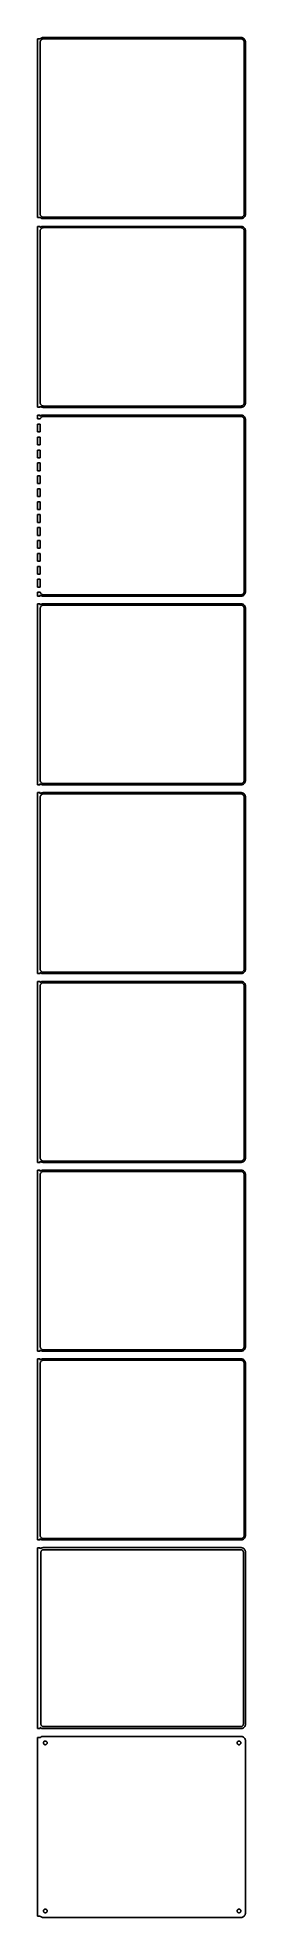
# Model space of a CAD drawing. Header units: metres. Extents: x -122 to 120, y 2085 to 4266.
import ezdxf

# ---------------------------------------------------------------- set-up
doc = ezdxf.new("R2010")
doc.units = ezdxf.units.M

msp = doc.modelspace()

# ---------------------------------------------------------------- linework, layer by layer
for p, q in [((-118.5, 4264.56), (-121.5, 4264.56)), ((-121.5, 4264.56), (-121.5, 4057.44)), ((-118.187, 4264.85), (-118.5, 4264.56)), ((-118.5, 4260.5), (-118.468, 4261)), ((-118.5, 4061.5), (-118.5, 4260.5)), ((-118.468, 4261), (-118.374, 4261.49)), ((-118.374, 4261.49), (-118.219, 4261.97)), ((-118.219, 4261.97), (-118.005, 4262.43)), ((-117.679, 4265.22), (-118.187, 4264.85)), ((-118.005, 4262.43), (-117.736, 4262.85)), ((-117.736, 4262.85), (-117.416, 4263.24)), ((-117.129, 4265.52), (-117.679, 4265.22)), ((-117.416, 4263.24), (-117.05, 4263.58)), ((-116.545, 4265.76), (-117.129, 4265.52)), ((-117.05, 4263.58), (-116.643, 4263.88)), ((-116.643, 4263.88), (-116.203, 4264.12)), ((-115.937, 4265.91), (-116.545, 4265.76)), ((-116.203, 4264.12), (-115.736, 4264.3)), ((-115.314, 4265.99), (-115.937, 4265.91)), ((-115.736, 4264.3), (-115.25, 4264.43)), ((115.314, 4265.99), (-115.314, 4265.99)), ((-115.25, 4264.43), (-114.751, 4264.49)), ((-114.751, 4264.49), (114.751, 4264.49)), ((114.751, 4264.49), (115.25, 4264.43)), ((115.25, 4264.43), (115.736, 4264.3)), ((115.937, 4265.91), (115.314, 4265.99)), ((115.736, 4264.3), (116.203, 4264.12)), ((116.545, 4265.76), (115.937, 4265.91)), ((116.203, 4264.12), (116.643, 4263.88)), ((117.129, 4265.52), (116.545, 4265.76)), ((116.643, 4263.88), (117.05, 4263.58)), ((117.05, 4263.58), (117.416, 4263.24)), ((117.679, 4265.22), (117.129, 4265.52)), ((117.416, 4263.24), (117.736, 4262.85)), ((118.187, 4264.85), (117.679, 4265.22)), ((117.736, 4262.85), (118.005, 4262.43)), ((118.005, 4262.43), (118.219, 4261.97)), ((118.645, 4264.42), (118.187, 4264.85)), ((118.219, 4261.97), (118.374, 4261.49)), ((118.374, 4261.49), (118.468, 4261)), ((118.468, 4261), (118.5, 4260.5)), ((118.5, 4260.5), (118.5, 4061.5)), ((119.045, 4263.94), (118.645, 4264.42)), ((119.382, 4263.41), (119.045, 4263.94)), ((119.649, 4262.84), (119.382, 4263.41)), ((119.843, 4262.24), (119.649, 4262.84)), ((119.961, 4261.63), (119.843, 4262.24)), ((120, 4261), (119.961, 4261.63)), ((120, 4061), (120, 4261)), ((-121.5, 4057.44), (-118.5, 4057.44)), ((-118.468, 4061), (-118.5, 4061.5)), ((-118.5, 4057.44), (-118.187, 4057.15)), ((-118.374, 4060.51), (-118.468, 4061)), ((-118.219, 4060.03), (-118.374, 4060.51)), ((-118.005, 4059.57), (-118.219, 4060.03)), ((-118.187, 4057.15), (-117.679, 4056.78)), ((-117.736, 4059.15), (-118.005, 4059.57)), ((-117.416, 4058.76), (-117.736, 4059.15)), ((-117.679, 4056.78), (-117.129, 4056.48)), ((-117.05, 4058.42), (-117.416, 4058.76)), ((-116.643, 4058.12), (-117.05, 4058.42)), ((-116.203, 4057.88), (-116.643, 4058.12)), ((-115.736, 4057.7), (-116.203, 4057.88)), ((-115.25, 4057.57), (-115.736, 4057.7)), ((-114.751, 4057.51), (-115.25, 4057.57)), ((114.751, 4057.51), (-114.751, 4057.51)), ((115.25, 4057.57), (114.751, 4057.51)), ((115.736, 4057.7), (115.25, 4057.57)), ((116.203, 4057.88), (115.736, 4057.7)), ((116.643, 4058.12), (116.203, 4057.88)), ((117.05, 4058.42), (116.643, 4058.12)), ((117.416, 4058.76), (117.05, 4058.42)), ((117.129, 4056.48), (117.679, 4056.78)), ((117.736, 4059.15), (117.416, 4058.76)), ((117.679, 4056.78), (118.187, 4057.15)), ((118.005, 4059.57), (117.736, 4059.15)), ((118.219, 4060.03), (118.005, 4059.57)), ((118.187, 4057.15), (118.645, 4057.58)), ((118.374, 4060.51), (118.219, 4060.03)), ((118.468, 4061), (118.374, 4060.51)), ((118.5, 4061.5), (118.468, 4061)), ((118.645, 4057.58), (119.045, 4058.06)), ((119.045, 4058.06), (119.382, 4058.59)), ((119.382, 4058.59), (119.649, 4059.16)), ((119.649, 4059.16), (119.843, 4059.76)), ((119.843, 4059.76), (119.961, 4060.37)), ((119.961, 4060.37), (120, 4061)), ((-118.5, 4046.97), (-121.5, 4046.97)), ((-121.5, 4046.97), (-121.5, 3837.03)), ((-118.5, 4045.56), (-118.5, 4046.97)), ((-118.187, 4045.85), (-118.5, 4045.56)), ((-118.5, 4041.5), (-118.468, 4042)), ((-118.5, 3842.5), (-118.5, 4041.5)), ((-118.468, 4042), (-118.374, 4042.49)), ((-118.374, 4042.49), (-118.219, 4042.97)), ((-118.219, 4042.97), (-118.005, 4043.43)), ((-117.679, 4046.22), (-118.187, 4045.85)), ((-118.005, 4043.43), (-117.736, 4043.85)), ((-117.736, 4043.85), (-117.416, 4044.24)), ((-117.129, 4046.52), (-117.679, 4046.22)), ((-117.416, 4044.24), (-117.05, 4044.58)), ((-117.129, 4056.48), (-116.545, 4056.24)), ((-116.545, 4046.76), (-117.129, 4046.52)), ((-117.05, 4044.58), (-116.643, 4044.88)), ((-116.643, 4044.88), (-116.203, 4045.12)), ((-116.545, 4056.24), (-115.937, 4056.09)), ((-115.937, 4046.91), (-116.545, 4046.76)), ((-116.203, 4045.12), (-115.736, 4045.3)), ((-115.937, 4056.09), (-115.314, 4056.01)), ((-115.314, 4046.99), (-115.937, 4046.91)), ((-115.736, 4045.3), (-115.25, 4045.43)), ((-115.314, 4056.01), (115.314, 4056.01)), ((115.314, 4046.99), (-115.314, 4046.99)), ((-115.25, 4045.43), (-114.751, 4045.49)), ((-114.751, 4045.49), (114.751, 4045.49)), ((114.751, 4045.49), (115.25, 4045.43)), ((115.25, 4045.43), (115.736, 4045.3)), ((115.314, 4056.01), (115.937, 4056.09)), ((115.937, 4046.91), (115.314, 4046.99)), ((115.736, 4045.3), (116.203, 4045.12)), ((115.937, 4056.09), (116.545, 4056.24)), ((116.545, 4046.76), (115.937, 4046.91)), ((116.203, 4045.12), (116.643, 4044.88)), ((116.545, 4056.24), (117.129, 4056.48)), ((117.129, 4046.52), (116.545, 4046.76)), ((116.643, 4044.88), (117.05, 4044.58)), ((117.05, 4044.58), (117.416, 4044.24)), ((117.679, 4046.22), (117.129, 4046.52)), ((117.416, 4044.24), (117.736, 4043.85)), ((118.187, 4045.85), (117.679, 4046.22)), ((117.736, 4043.85), (118.005, 4043.43)), ((118.005, 4043.43), (118.219, 4042.97)), ((118.645, 4045.42), (118.187, 4045.85)), ((118.219, 4042.97), (118.374, 4042.49)), ((118.374, 4042.49), (118.468, 4042)), ((118.468, 4042), (118.5, 4041.5)), ((118.5, 4041.5), (118.5, 3842.5)), ((119.045, 4044.94), (118.645, 4045.42)), ((119.382, 4044.41), (119.045, 4044.94)), ((119.649, 4043.84), (119.382, 4044.41)), ((119.843, 4043.24), (119.649, 4043.84)), ((119.961, 4042.63), (119.843, 4043.24)), ((120, 4042), (119.961, 4042.63)), ((120, 3842), (120, 4042)), ((-118.468, 3842), (-118.5, 3842.5)), ((-118.374, 3841.51), (-118.468, 3842)), ((-118.219, 3841.03), (-118.374, 3841.51)), ((-118.005, 3840.57), (-118.219, 3841.03)), ((-117.736, 3840.15), (-118.005, 3840.57)), ((-117.416, 3839.76), (-117.736, 3840.15)), ((-117.05, 3839.42), (-117.416, 3839.76)), ((-116.643, 3839.12), (-117.05, 3839.42)), ((-116.203, 3838.88), (-116.643, 3839.12)), ((-115.736, 3838.7), (-116.203, 3838.88)), ((-115.25, 3838.57), (-115.736, 3838.7)), ((-114.751, 3838.51), (-115.25, 3838.57)), ((115.25, 3838.57), (114.751, 3838.51)), ((115.736, 3838.7), (115.25, 3838.57)), ((116.203, 3838.88), (115.736, 3838.7)), ((116.643, 3839.12), (116.203, 3838.88)), ((117.05, 3839.42), (116.643, 3839.12)), ((117.416, 3839.76), (117.05, 3839.42)), ((117.736, 3840.15), (117.416, 3839.76)), ((118.005, 3840.57), (117.736, 3840.15)), ((118.219, 3841.03), (118.005, 3840.57)), ((118.187, 3838.15), (118.645, 3838.58)), ((118.374, 3841.51), (118.219, 3841.03)), ((118.468, 3842), (118.374, 3841.51)), ((118.5, 3842.5), (118.468, 3842)), ((118.645, 3838.58), (119.045, 3839.06)), ((119.045, 3839.06), (119.382, 3839.59)), ((119.382, 3839.59), (119.649, 3840.16)), ((119.649, 3840.16), (119.843, 3840.76)), ((119.843, 3840.76), (119.961, 3841.37)), ((119.961, 3841.37), (120, 3842)), ((-121.5, 3837.03), (-118.5, 3837.03)), ((-118.5, 3827.99), (-121.5, 3827.99)), ((-121.5, 3827.99), (-121.5, 3823.49)), ((-121.5, 3823.49), (-118.374, 3823.49)), ((-118.5, 3817.51), (-121.5, 3817.51)), ((-121.5, 3817.51), (-121.5, 3808.49)), ((-118.5, 3837.03), (-118.5, 3838.44)), ((-118.5, 3838.44), (-118.187, 3838.15)), ((-118.5, 3826.56), (-118.5, 3827.99)), ((-118.187, 3826.85), (-118.5, 3826.56)), ((-118.5, 3808.49), (-118.5, 3817.51)), ((-118.374, 3823.49), (-118.219, 3823.97)), ((-118.374, 3823.49), (-118.374, 3823.49)), ((-118.219, 3823.97), (-118.005, 3824.43)), ((-118.187, 3838.15), (-117.679, 3837.78)), ((-117.679, 3827.22), (-118.187, 3826.85)), ((-118.005, 3824.43), (-117.736, 3824.85)), ((-117.736, 3824.85), (-117.416, 3825.24)), ((-117.679, 3837.78), (-117.129, 3837.48)), ((-117.129, 3827.52), (-117.679, 3827.22)), ((-117.416, 3825.24), (-117.05, 3825.58)), ((-117.129, 3837.48), (-116.545, 3837.24)), ((-116.545, 3827.76), (-117.129, 3827.52)), ((-117.05, 3825.58), (-116.643, 3825.88)), ((-116.643, 3825.88), (-116.203, 3826.12)), ((-116.545, 3837.24), (-115.937, 3837.09)), ((-115.937, 3827.91), (-116.545, 3827.76)), ((-116.203, 3826.12), (-115.736, 3826.3)), ((-115.937, 3837.09), (-115.314, 3837.01)), ((-115.314, 3827.99), (-115.937, 3827.91)), ((-115.736, 3826.3), (-115.25, 3826.43)), ((-115.314, 3837.01), (115.314, 3837.01)), ((115.314, 3827.99), (-115.314, 3827.99)), ((-115.25, 3826.43), (-114.751, 3826.49)), ((114.751, 3838.51), (-114.751, 3838.51)), ((-114.751, 3826.49), (114.751, 3826.49)), ((114.751, 3826.49), (115.25, 3826.43)), ((115.25, 3826.43), (115.736, 3826.3)), ((115.314, 3837.01), (115.937, 3837.09)), ((115.937, 3827.91), (115.314, 3827.99)), ((115.736, 3826.3), (116.203, 3826.12)), ((115.937, 3837.09), (116.545, 3837.24)), ((116.545, 3827.76), (115.937, 3827.91)), ((116.203, 3826.12), (116.643, 3825.88)), ((116.545, 3837.24), (117.129, 3837.48)), ((117.129, 3827.52), (116.545, 3827.76)), ((116.643, 3825.88), (117.05, 3825.58)), ((117.05, 3825.58), (117.416, 3825.24)), ((117.129, 3837.48), (117.679, 3837.78)), ((117.679, 3827.22), (117.129, 3827.52)), ((117.416, 3825.24), (117.736, 3824.85)), ((117.679, 3837.78), (118.187, 3838.15)), ((118.187, 3826.85), (117.679, 3827.22)), ((117.736, 3824.85), (118.005, 3824.43)), ((118.005, 3824.43), (118.219, 3823.97)), ((118.645, 3826.42), (118.187, 3826.85)), ((118.219, 3823.97), (118.374, 3823.49)), ((118.374, 3823.49), (118.468, 3823)), ((118.468, 3823), (118.5, 3822.5)), ((118.5, 3822.5), (118.5, 3623.5)), ((119.045, 3825.94), (118.645, 3826.42)), ((119.382, 3825.41), (119.045, 3825.94)), ((119.649, 3824.84), (119.382, 3825.41)), ((119.843, 3824.24), (119.649, 3824.84)), ((119.961, 3823.63), (119.843, 3824.24)), ((120, 3823), (119.961, 3823.63)), ((120, 3623), (120, 3823)), ((-121.5, 3808.49), (-118.5, 3808.49)), ((-118.5, 3802.51), (-121.5, 3802.51)), ((-121.5, 3802.51), (-121.5, 3793.49)), ((-118.5, 3793.49), (-118.5, 3802.51)), ((-121.5, 3793.49), (-118.5, 3793.49)), ((-118.5, 3787.51), (-121.5, 3787.51)), ((-121.5, 3787.51), (-121.5, 3778.49)), ((-121.5, 3778.49), (-118.5, 3778.49)), ((-118.5, 3778.49), (-118.5, 3787.51)), ((-118.5, 3772.51), (-121.5, 3772.51)), ((-121.5, 3772.51), (-121.5, 3763.49)), ((-121.5, 3763.49), (-118.5, 3763.49)), ((-118.5, 3757.51), (-121.5, 3757.51)), ((-121.5, 3757.51), (-121.5, 3748.49)), ((-118.5, 3763.49), (-118.5, 3772.51)), ((-118.5, 3748.49), (-118.5, 3757.51)), ((-121.5, 3748.49), (-118.5, 3748.49)), ((-118.5, 3742.51), (-121.5, 3742.51)), ((-121.5, 3742.51), (-121.5, 3733.49)), ((-121.5, 3733.49), (-118.5, 3733.49)), ((-118.5, 3733.49), (-118.5, 3742.51)), ((-118.5, 3727.51), (-121.5, 3727.51)), ((-121.5, 3727.51), (-121.5, 3718.49)), ((-121.5, 3718.49), (-118.5, 3718.49)), ((-118.5, 3712.51), (-121.5, 3712.51)), ((-121.5, 3712.51), (-121.5, 3703.49)), ((-118.5, 3718.49), (-118.5, 3727.51)), ((-118.5, 3703.49), (-118.5, 3712.51)), ((-121.5, 3703.49), (-118.5, 3703.49)), ((-118.5, 3697.51), (-121.5, 3697.51)), ((-121.5, 3697.51), (-121.5, 3688.49)), ((-121.5, 3688.49), (-118.5, 3688.49)), ((-118.5, 3688.49), (-118.5, 3697.51)), ((-118.5, 3682.51), (-121.5, 3682.51)), ((-121.5, 3682.51), (-121.5, 3673.49)), ((-121.5, 3673.49), (-118.5, 3673.49)), ((-118.5, 3667.51), (-121.5, 3667.51)), ((-121.5, 3667.51), (-121.5, 3658.49)), ((-118.5, 3673.49), (-118.5, 3682.51)), ((-118.5, 3658.49), (-118.5, 3667.51)), ((-121.5, 3658.49), (-118.5, 3658.49)), ((-118.5, 3652.51), (-121.5, 3652.51)), ((-121.5, 3652.51), (-121.5, 3643.49)), ((-121.5, 3643.49), (-118.5, 3643.49)), ((-118.5, 3643.49), (-118.5, 3652.51)), ((-118.5, 3637.51), (-121.5, 3637.51)), ((-121.5, 3637.51), (-121.5, 3628.49)), ((-121.5, 3628.49), (-118.5, 3628.49)), ((-118.374, 3622.51), (-121.5, 3622.51)), ((-121.5, 3622.51), (-121.5, 3618.01)), ((-118.5, 3628.49), (-118.5, 3637.51)), ((-118.219, 3622.03), (-118.374, 3622.51)), ((-118.374, 3622.51), (-118.374, 3622.51)), ((-118.005, 3621.57), (-118.219, 3622.03)), ((-117.736, 3621.15), (-118.005, 3621.57)), ((-117.416, 3620.76), (-117.736, 3621.15)), ((-117.05, 3620.42), (-117.416, 3620.76)), ((117.416, 3620.76), (117.05, 3620.42)), ((117.736, 3621.15), (117.416, 3620.76)), ((118.005, 3621.57), (117.736, 3621.15)), ((118.219, 3622.03), (118.005, 3621.57)), ((118.374, 3622.51), (118.219, 3622.03)), ((118.468, 3623), (118.374, 3622.51)), ((118.5, 3623.5), (118.468, 3623)), ((119.045, 3620.06), (119.382, 3620.59)), ((119.382, 3620.59), (119.649, 3621.16)), ((119.649, 3621.16), (119.843, 3621.76)), ((119.843, 3621.76), (119.961, 3622.37)), ((119.961, 3622.37), (120, 3623)), ((-121.5, 3618.01), (-118.5, 3618.01)), ((-118.5, 3608.99), (-121.5, 3608.99)), ((-121.5, 3608.99), (-121.5, 3399.01)), ((-118.5, 3619.44), (-118.187, 3619.15)), ((-118.5, 3618.01), (-118.5, 3619.44)), ((-118.5, 3607.56), (-118.5, 3608.99)), ((-118.187, 3607.85), (-118.5, 3607.56)), ((-118.5, 3603.5), (-118.468, 3604)), ((-118.5, 3404.5), (-118.5, 3603.5)), ((-118.468, 3604), (-118.374, 3604.49)), ((-118.374, 3604.49), (-118.219, 3604.97)), ((-118.219, 3604.97), (-118.005, 3605.43)), ((-118.187, 3619.15), (-117.679, 3618.78)), ((-117.679, 3608.22), (-118.187, 3607.85)), ((-118.005, 3605.43), (-117.736, 3605.85)), ((-117.736, 3605.85), (-117.416, 3606.24)), ((-117.679, 3618.78), (-117.129, 3618.48)), ((-117.129, 3608.52), (-117.679, 3608.22)), ((-117.416, 3606.24), (-117.05, 3606.58)), ((-117.129, 3618.48), (-116.545, 3618.24)), ((-116.545, 3608.76), (-117.129, 3608.52)), ((-116.643, 3620.12), (-117.05, 3620.42)), ((-117.05, 3606.58), (-116.643, 3606.88)), ((-116.203, 3619.88), (-116.643, 3620.12)), ((-116.643, 3606.88), (-116.203, 3607.12)), ((-116.545, 3618.24), (-115.937, 3618.09)), ((-115.937, 3608.91), (-116.545, 3608.76)), ((-115.736, 3619.7), (-116.203, 3619.88)), ((-116.203, 3607.12), (-115.736, 3607.3)), ((-115.937, 3618.09), (-115.314, 3618.01)), ((-115.314, 3608.99), (-115.937, 3608.91)), ((-115.25, 3619.57), (-115.736, 3619.7)), ((-115.736, 3607.3), (-115.25, 3607.43)), ((-115.314, 3618.01), (115.314, 3618.01)), ((115.314, 3608.99), (-115.314, 3608.99)), ((-114.751, 3619.51), (-115.25, 3619.57)), ((-115.25, 3607.43), (-114.751, 3607.49)), ((114.751, 3619.51), (-114.751, 3619.51)), ((-114.751, 3607.49), (114.751, 3607.49)), ((115.25, 3619.57), (114.751, 3619.51)), ((114.751, 3607.49), (115.25, 3607.43)), ((115.736, 3619.7), (115.25, 3619.57)), ((115.25, 3607.43), (115.736, 3607.3)), ((115.314, 3618.01), (115.937, 3618.09)), ((115.937, 3608.91), (115.314, 3608.99)), ((116.203, 3619.88), (115.736, 3619.7)), ((115.736, 3607.3), (116.203, 3607.12)), ((115.937, 3618.09), (116.545, 3618.24)), ((116.545, 3608.76), (115.937, 3608.91)), ((116.643, 3620.12), (116.203, 3619.88)), ((116.203, 3607.12), (116.643, 3606.88)), ((116.545, 3618.24), (117.129, 3618.48)), ((117.129, 3608.52), (116.545, 3608.76)), ((117.05, 3620.42), (116.643, 3620.12)), ((116.643, 3606.88), (117.05, 3606.58)), ((117.05, 3606.58), (117.416, 3606.24)), ((117.129, 3618.48), (117.679, 3618.78)), ((117.679, 3608.22), (117.129, 3608.52)), ((117.416, 3606.24), (117.736, 3605.85)), ((117.679, 3618.78), (118.187, 3619.15)), ((118.187, 3607.85), (117.679, 3608.22)), ((117.736, 3605.85), (118.005, 3605.43)), ((118.005, 3605.43), (118.219, 3604.97)), ((118.187, 3619.15), (118.645, 3619.58)), ((118.645, 3607.42), (118.187, 3607.85)), ((118.219, 3604.97), (118.374, 3604.49)), ((118.374, 3604.49), (118.468, 3604)), ((118.468, 3604), (118.5, 3603.5)), ((118.5, 3603.5), (118.5, 3404.5)), ((118.645, 3619.58), (119.045, 3620.06)), ((119.045, 3606.94), (118.645, 3607.42)), ((119.382, 3606.41), (119.045, 3606.94)), ((119.649, 3605.84), (119.382, 3606.41)), ((119.843, 3605.24), (119.649, 3605.84)), ((119.961, 3604.63), (119.843, 3605.24)), ((120, 3604), (119.961, 3604.63)), ((120, 3404), (120, 3604)), ((-118.468, 3404), (-118.5, 3404.5)), ((-118.374, 3403.51), (-118.468, 3404)), ((-118.219, 3403.03), (-118.374, 3403.51)), ((-118.005, 3402.57), (-118.219, 3403.03)), ((-117.736, 3402.15), (-118.005, 3402.57)), ((118.005, 3402.57), (117.736, 3402.15)), ((118.219, 3403.03), (118.005, 3402.57)), ((118.374, 3403.51), (118.219, 3403.03)), ((118.468, 3404), (118.374, 3403.51)), ((118.5, 3404.5), (118.468, 3404)), ((119.649, 3402.16), (119.843, 3402.76)), ((119.843, 3402.76), (119.961, 3403.37)), ((119.961, 3403.37), (120, 3404)), ((-121.5, 3399.01), (-118.5, 3399.01)), ((-118.5, 3389.99), (-121.5, 3389.99)), ((-121.5, 3389.99), (-121.5, 3180.01)), ((-118.5, 3400.44), (-118.187, 3400.15)), ((-118.5, 3399.01), (-118.5, 3400.44)), ((-118.5, 3388.56), (-118.5, 3389.99)), ((-118.187, 3388.85), (-118.5, 3388.56)), ((-118.5, 3384.5), (-118.468, 3385)), ((-118.5, 3185.5), (-118.5, 3384.5)), ((-118.468, 3385), (-118.374, 3385.49)), ((-118.374, 3385.49), (-118.219, 3385.97)), ((-118.219, 3385.97), (-118.005, 3386.43)), ((-118.187, 3400.15), (-117.679, 3399.78)), ((-117.679, 3389.22), (-118.187, 3388.85)), ((-118.005, 3386.43), (-117.736, 3386.85)), ((-117.416, 3401.76), (-117.736, 3402.15)), ((-117.736, 3386.85), (-117.416, 3387.24)), ((-117.679, 3399.78), (-117.129, 3399.48)), ((-117.129, 3389.52), (-117.679, 3389.22)), ((-117.05, 3401.42), (-117.416, 3401.76)), ((-117.416, 3387.24), (-117.05, 3387.58)), ((-117.129, 3399.48), (-116.545, 3399.24)), ((-116.545, 3389.76), (-117.129, 3389.52)), ((-116.643, 3401.12), (-117.05, 3401.42)), ((-117.05, 3387.58), (-116.643, 3387.88)), ((-116.203, 3400.88), (-116.643, 3401.12)), ((-116.643, 3387.88), (-116.203, 3388.12)), ((-116.545, 3399.24), (-115.937, 3399.09)), ((-115.937, 3389.91), (-116.545, 3389.76)), ((-115.736, 3400.7), (-116.203, 3400.88)), ((-116.203, 3388.12), (-115.736, 3388.3)), ((-115.937, 3399.09), (-115.314, 3399.01)), ((-115.314, 3389.99), (-115.937, 3389.91)), ((-115.25, 3400.57), (-115.736, 3400.7)), ((-115.736, 3388.3), (-115.25, 3388.43)), ((-115.314, 3399.01), (115.314, 3399.01)), ((115.314, 3389.99), (-115.314, 3389.99)), ((-114.751, 3400.51), (-115.25, 3400.57)), ((-115.25, 3388.43), (-114.751, 3388.49)), ((114.751, 3400.51), (-114.751, 3400.51)), ((-114.751, 3388.49), (114.751, 3388.49)), ((115.25, 3400.57), (114.751, 3400.51)), ((114.751, 3388.49), (115.25, 3388.43)), ((115.736, 3400.7), (115.25, 3400.57)), ((115.25, 3388.43), (115.736, 3388.3)), ((115.314, 3399.01), (115.937, 3399.09)), ((115.937, 3389.91), (115.314, 3389.99)), ((116.203, 3400.88), (115.736, 3400.7)), ((115.736, 3388.3), (116.203, 3388.12)), ((115.937, 3399.09), (116.545, 3399.24)), ((116.545, 3389.76), (115.937, 3389.91)), ((116.643, 3401.12), (116.203, 3400.88)), ((116.203, 3388.12), (116.643, 3387.88)), ((116.545, 3399.24), (117.129, 3399.48)), ((117.129, 3389.52), (116.545, 3389.76)), ((117.05, 3401.42), (116.643, 3401.12)), ((116.643, 3387.88), (117.05, 3387.58)), ((117.416, 3401.76), (117.05, 3401.42)), ((117.05, 3387.58), (117.416, 3387.24)), ((117.129, 3399.48), (117.679, 3399.78)), ((117.679, 3389.22), (117.129, 3389.52)), ((117.736, 3402.15), (117.416, 3401.76)), ((117.416, 3387.24), (117.736, 3386.85)), ((117.679, 3399.78), (118.187, 3400.15)), ((118.187, 3388.85), (117.679, 3389.22)), ((117.736, 3386.85), (118.005, 3386.43)), ((118.005, 3386.43), (118.219, 3385.97)), ((118.187, 3400.15), (118.645, 3400.58)), ((118.645, 3388.42), (118.187, 3388.85)), ((118.219, 3385.97), (118.374, 3385.49)), ((118.374, 3385.49), (118.468, 3385)), ((118.468, 3385), (118.5, 3384.5)), ((118.5, 3384.5), (118.5, 3185.5)), ((118.645, 3400.58), (119.045, 3401.06)), ((119.045, 3387.94), (118.645, 3388.42)), ((119.045, 3401.06), (119.382, 3401.59)), ((119.382, 3387.41), (119.045, 3387.94)), ((119.382, 3401.59), (119.649, 3402.16)), ((119.649, 3386.84), (119.382, 3387.41)), ((119.843, 3386.24), (119.649, 3386.84)), ((119.961, 3385.63), (119.843, 3386.24)), ((120, 3385), (119.961, 3385.63)), ((120, 3185), (120, 3385)), ((-118.468, 3185), (-118.5, 3185.5)), ((-118.374, 3184.51), (-118.468, 3185)), ((-118.219, 3184.03), (-118.374, 3184.51)), ((118.374, 3184.51), (118.219, 3184.03)), ((118.468, 3185), (118.374, 3184.51)), ((118.5, 3185.5), (118.468, 3185)), ((119.843, 3183.76), (119.961, 3184.37)), ((119.961, 3184.37), (120, 3185)), ((-121.5, 3180.01), (-118.5, 3180.01)), ((-118.5, 3170.99), (-121.5, 3170.99)), ((-121.5, 3170.99), (-121.5, 2961.01)), ((-118.5, 3181.44), (-118.187, 3181.15)), ((-118.5, 3180.01), (-118.5, 3181.44)), ((-118.5, 3169.56), (-118.5, 3170.99)), ((-118.187, 3169.85), (-118.5, 3169.56)), ((-118.5, 3165.5), (-118.468, 3166)), ((-118.5, 2966.5), (-118.5, 3165.5)), ((-118.468, 3166), (-118.374, 3166.49)), ((-118.374, 3166.49), (-118.219, 3166.97)), ((-118.005, 3183.57), (-118.219, 3184.03)), ((-118.219, 3166.97), (-118.005, 3167.43)), ((-118.187, 3181.15), (-117.679, 3180.78)), ((-117.679, 3170.22), (-118.187, 3169.85)), ((-117.736, 3183.15), (-118.005, 3183.57)), ((-118.005, 3167.43), (-117.736, 3167.85)), ((-117.416, 3182.76), (-117.736, 3183.15)), ((-117.736, 3167.85), (-117.416, 3168.24)), ((-117.679, 3180.78), (-117.129, 3180.48)), ((-117.129, 3170.52), (-117.679, 3170.22)), ((-117.05, 3182.42), (-117.416, 3182.76)), ((-117.416, 3168.24), (-117.05, 3168.58)), ((-117.129, 3180.48), (-116.545, 3180.24)), ((-116.545, 3170.76), (-117.129, 3170.52)), ((-116.643, 3182.12), (-117.05, 3182.42)), ((-117.05, 3168.58), (-116.643, 3168.88)), ((-116.203, 3181.88), (-116.643, 3182.12)), ((-116.643, 3168.88), (-116.203, 3169.12)), ((-116.545, 3180.24), (-115.937, 3180.09)), ((-115.937, 3170.91), (-116.545, 3170.76)), ((-115.736, 3181.7), (-116.203, 3181.88)), ((-116.203, 3169.12), (-115.736, 3169.3)), ((-115.937, 3180.09), (-115.314, 3180.01)), ((-115.314, 3170.99), (-115.937, 3170.91)), ((-115.25, 3181.57), (-115.736, 3181.7)), ((-115.736, 3169.3), (-115.25, 3169.43)), ((-115.314, 3180.01), (115.314, 3180.01)), ((115.314, 3170.99), (-115.314, 3170.99)), ((-114.751, 3181.51), (-115.25, 3181.57)), ((-115.25, 3169.43), (-114.751, 3169.49)), ((114.751, 3181.51), (-114.751, 3181.51)), ((-114.751, 3169.49), (114.751, 3169.49)), ((115.25, 3181.57), (114.751, 3181.51)), ((114.751, 3169.49), (115.25, 3169.43)), ((115.736, 3181.7), (115.25, 3181.57)), ((115.25, 3169.43), (115.736, 3169.3)), ((115.314, 3180.01), (115.937, 3180.09)), ((115.937, 3170.91), (115.314, 3170.99)), ((116.203, 3181.88), (115.736, 3181.7)), ((115.736, 3169.3), (116.203, 3169.12)), ((115.937, 3180.09), (116.545, 3180.24)), ((116.545, 3170.76), (115.937, 3170.91)), ((116.643, 3182.12), (116.203, 3181.88)), ((116.203, 3169.12), (116.643, 3168.88)), ((116.545, 3180.24), (117.129, 3180.48)), ((117.129, 3170.52), (116.545, 3170.76)), ((117.05, 3182.42), (116.643, 3182.12)), ((116.643, 3168.88), (117.05, 3168.58)), ((117.416, 3182.76), (117.05, 3182.42)), ((117.05, 3168.58), (117.416, 3168.24)), ((117.129, 3180.48), (117.679, 3180.78)), ((117.679, 3170.22), (117.129, 3170.52)), ((117.736, 3183.15), (117.416, 3182.76)), ((117.416, 3168.24), (117.736, 3167.85)), ((117.679, 3180.78), (118.187, 3181.15)), ((118.187, 3169.85), (117.679, 3170.22)), ((118.005, 3183.57), (117.736, 3183.15)), ((117.736, 3167.85), (118.005, 3167.43)), ((118.219, 3184.03), (118.005, 3183.57)), ((118.005, 3167.43), (118.219, 3166.97)), ((118.187, 3181.15), (118.645, 3181.58)), ((118.645, 3169.42), (118.187, 3169.85)), ((118.219, 3166.97), (118.374, 3166.49)), ((118.374, 3166.49), (118.468, 3166)), ((118.468, 3166), (118.5, 3165.5)), ((118.5, 3165.5), (118.5, 2966.5)), ((118.645, 3181.58), (119.045, 3182.06)), ((119.045, 3168.94), (118.645, 3169.42)), ((119.045, 3182.06), (119.382, 3182.59)), ((119.382, 3168.41), (119.045, 3168.94)), ((119.382, 3182.59), (119.649, 3183.16)), ((119.649, 3167.84), (119.382, 3168.41)), ((119.649, 3183.16), (119.843, 3183.76)), ((119.843, 3167.24), (119.649, 3167.84)), ((119.961, 3166.63), (119.843, 3167.24)), ((120, 3166), (119.961, 3166.63)), ((120, 2966), (120, 3166)), ((-118.468, 2966), (-118.5, 2966.5)), ((118.5, 2966.5), (118.468, 2966)), ((-121.5, 2961.01), (-118.5, 2961.01)), ((-118.5, 2951.99), (-121.5, 2951.99)), ((-121.5, 2951.99), (-121.5, 2742.01)), ((-118.5, 2962.44), (-118.187, 2962.15)), ((-118.5, 2961.01), (-118.5, 2962.44)), ((-118.5, 2950.56), (-118.5, 2951.99)), ((-118.187, 2950.85), (-118.5, 2950.56)), ((-118.5, 2946.5), (-118.468, 2947)), ((-118.5, 2747.5), (-118.5, 2946.5)), ((-118.374, 2965.51), (-118.468, 2966)), ((-118.468, 2947), (-118.374, 2947.49)), ((-118.219, 2965.03), (-118.374, 2965.51)), ((-118.374, 2947.49), (-118.219, 2947.97)), ((-118.005, 2964.57), (-118.219, 2965.03)), ((-118.219, 2947.97), (-118.005, 2948.43)), ((-118.187, 2962.15), (-117.679, 2961.78)), ((-117.679, 2951.22), (-118.187, 2950.85)), ((-117.736, 2964.15), (-118.005, 2964.57)), ((-118.005, 2948.43), (-117.736, 2948.85)), ((-117.416, 2963.76), (-117.736, 2964.15)), ((-117.736, 2948.85), (-117.416, 2949.24)), ((-117.679, 2961.78), (-117.129, 2961.48)), ((-117.129, 2951.52), (-117.679, 2951.22)), ((-117.05, 2963.42), (-117.416, 2963.76)), ((-117.416, 2949.24), (-117.05, 2949.58)), ((-117.129, 2961.48), (-116.545, 2961.24)), ((-116.545, 2951.76), (-117.129, 2951.52)), ((-116.643, 2963.12), (-117.05, 2963.42)), ((-117.05, 2949.58), (-116.643, 2949.88)), ((-116.203, 2962.88), (-116.643, 2963.12)), ((-116.643, 2949.88), (-116.203, 2950.12)), ((-116.545, 2961.24), (-115.937, 2961.09)), ((-115.937, 2951.91), (-116.545, 2951.76)), ((-115.736, 2962.7), (-116.203, 2962.88)), ((-116.203, 2950.12), (-115.736, 2950.3)), ((-115.937, 2961.09), (-115.314, 2961.01)), ((-115.314, 2951.99), (-115.937, 2951.91)), ((-115.25, 2962.57), (-115.736, 2962.7)), ((-115.736, 2950.3), (-115.25, 2950.43)), ((-115.314, 2961.01), (115.314, 2961.01)), ((115.314, 2951.99), (-115.314, 2951.99)), ((-114.751, 2962.51), (-115.25, 2962.57)), ((-115.25, 2950.43), (-114.751, 2950.49)), ((114.751, 2962.51), (-114.751, 2962.51)), ((-114.751, 2950.49), (114.751, 2950.49)), ((115.25, 2962.57), (114.751, 2962.51)), ((114.751, 2950.49), (115.25, 2950.43)), ((115.736, 2962.7), (115.25, 2962.57)), ((115.25, 2950.43), (115.736, 2950.3)), ((115.314, 2961.01), (115.937, 2961.09)), ((115.937, 2951.91), (115.314, 2951.99)), ((116.203, 2962.88), (115.736, 2962.7)), ((115.736, 2950.3), (116.203, 2950.12)), ((115.937, 2961.09), (116.545, 2961.24)), ((116.545, 2951.76), (115.937, 2951.91)), ((116.643, 2963.12), (116.203, 2962.88)), ((116.203, 2950.12), (116.643, 2949.88)), ((116.545, 2961.24), (117.129, 2961.48)), ((117.129, 2951.52), (116.545, 2951.76)), ((117.05, 2963.42), (116.643, 2963.12)), ((116.643, 2949.88), (117.05, 2949.58)), ((117.416, 2963.76), (117.05, 2963.42)), ((117.05, 2949.58), (117.416, 2949.24)), ((117.129, 2961.48), (117.679, 2961.78)), ((117.679, 2951.22), (117.129, 2951.52)), ((117.736, 2964.15), (117.416, 2963.76)), ((117.416, 2949.24), (117.736, 2948.85)), ((117.679, 2961.78), (118.187, 2962.15)), ((118.187, 2950.85), (117.679, 2951.22)), ((118.005, 2964.57), (117.736, 2964.15)), ((117.736, 2948.85), (118.005, 2948.43)), ((118.219, 2965.03), (118.005, 2964.57)), ((118.005, 2948.43), (118.219, 2947.97)), ((118.187, 2962.15), (118.645, 2962.58)), ((118.645, 2950.42), (118.187, 2950.85)), ((118.374, 2965.51), (118.219, 2965.03)), ((118.219, 2947.97), (118.374, 2947.49)), ((118.468, 2966), (118.374, 2965.51)), ((118.374, 2947.49), (118.468, 2947)), ((118.468, 2947), (118.5, 2946.5)), ((118.5, 2946.5), (118.5, 2747.5)), ((118.645, 2962.58), (119.045, 2963.06)), ((119.045, 2949.94), (118.645, 2950.42)), ((119.045, 2963.06), (119.382, 2963.59)), ((119.382, 2949.41), (119.045, 2949.94)), ((119.382, 2963.59), (119.649, 2964.16)), ((119.649, 2948.84), (119.382, 2949.41)), ((119.649, 2964.16), (119.843, 2964.76)), ((119.843, 2948.24), (119.649, 2948.84)), ((119.843, 2964.76), (119.961, 2965.37)), ((119.961, 2947.63), (119.843, 2948.24)), ((119.961, 2965.37), (120, 2966)), ((120, 2947), (119.961, 2947.63)), ((120, 2747), (120, 2947)), ((-121.5, 2742.01), (-118.5, 2742.01)), ((-118.5, 2732.99), (-121.5, 2732.99)), ((-121.5, 2732.99), (-121.5, 2523.01)), ((-118.468, 2747), (-118.5, 2747.5)), ((-118.5, 2743.44), (-118.187, 2743.15)), ((-118.5, 2742.01), (-118.5, 2743.44)), ((-118.5, 2731.56), (-118.5, 2732.99)), ((-118.187, 2731.85), (-118.5, 2731.56)), ((-118.5, 2727.5), (-118.468, 2728)), ((-118.5, 2528.5), (-118.5, 2727.5)), ((-118.374, 2746.51), (-118.468, 2747)), ((-118.468, 2728), (-118.374, 2728.49)), ((-118.219, 2746.03), (-118.374, 2746.51)), ((-118.374, 2728.49), (-118.219, 2728.97)), ((-118.005, 2745.57), (-118.219, 2746.03)), ((-118.219, 2728.97), (-118.005, 2729.43)), ((-118.187, 2743.15), (-117.679, 2742.78)), ((-117.679, 2732.22), (-118.187, 2731.85)), ((-117.736, 2745.15), (-118.005, 2745.57)), ((-118.005, 2729.43), (-117.736, 2729.85)), ((-117.416, 2744.76), (-117.736, 2745.15)), ((-117.736, 2729.85), (-117.416, 2730.24)), ((-117.679, 2742.78), (-117.129, 2742.48)), ((-117.129, 2732.52), (-117.679, 2732.22)), ((-117.05, 2744.42), (-117.416, 2744.76)), ((-117.416, 2730.24), (-117.05, 2730.58)), ((-117.129, 2742.48), (-116.545, 2742.24)), ((-116.545, 2732.76), (-117.129, 2732.52)), ((-116.643, 2744.12), (-117.05, 2744.42)), ((-117.05, 2730.58), (-116.643, 2730.88)), ((-116.203, 2743.88), (-116.643, 2744.12)), ((-116.643, 2730.88), (-116.203, 2731.12)), ((-116.545, 2742.24), (-115.937, 2742.09)), ((-115.937, 2732.91), (-116.545, 2732.76)), ((-115.736, 2743.7), (-116.203, 2743.88)), ((-116.203, 2731.12), (-115.736, 2731.3)), ((-115.937, 2742.09), (-115.314, 2742.01)), ((-115.314, 2732.99), (-115.937, 2732.91)), ((-115.25, 2743.57), (-115.736, 2743.7)), ((-115.736, 2731.3), (-115.25, 2731.43)), ((-115.314, 2742.01), (115.314, 2742.01)), ((115.314, 2732.99), (-115.314, 2732.99)), ((-114.751, 2743.51), (-115.25, 2743.57)), ((-115.25, 2731.43), (-114.751, 2731.49)), ((114.751, 2743.51), (-114.751, 2743.51)), ((-114.751, 2731.49), (114.751, 2731.49)), ((115.25, 2743.57), (114.751, 2743.51)), ((114.751, 2731.49), (115.25, 2731.43)), ((115.736, 2743.7), (115.25, 2743.57)), ((115.25, 2731.43), (115.736, 2731.3)), ((115.314, 2742.01), (115.937, 2742.09)), ((115.937, 2732.91), (115.314, 2732.99)), ((116.203, 2743.88), (115.736, 2743.7)), ((115.736, 2731.3), (116.203, 2731.12)), ((115.937, 2742.09), (116.545, 2742.24)), ((116.545, 2732.76), (115.937, 2732.91)), ((116.643, 2744.12), (116.203, 2743.88)), ((116.203, 2731.12), (116.643, 2730.88)), ((116.545, 2742.24), (117.129, 2742.48)), ((117.129, 2732.52), (116.545, 2732.76)), ((117.05, 2744.42), (116.643, 2744.12)), ((116.643, 2730.88), (117.05, 2730.58)), ((117.416, 2744.76), (117.05, 2744.42)), ((117.05, 2730.58), (117.416, 2730.24)), ((117.129, 2742.48), (117.679, 2742.78)), ((117.679, 2732.22), (117.129, 2732.52)), ((117.736, 2745.15), (117.416, 2744.76)), ((117.416, 2730.24), (117.736, 2729.85)), ((117.679, 2742.78), (118.187, 2743.15)), ((118.187, 2731.85), (117.679, 2732.22)), ((118.005, 2745.57), (117.736, 2745.15)), ((117.736, 2729.85), (118.005, 2729.43)), ((118.219, 2746.03), (118.005, 2745.57)), ((118.005, 2729.43), (118.219, 2728.97)), ((118.187, 2743.15), (118.645, 2743.58)), ((118.645, 2731.42), (118.187, 2731.85)), ((118.374, 2746.51), (118.219, 2746.03)), ((118.219, 2728.97), (118.374, 2728.49)), ((118.468, 2747), (118.374, 2746.51)), ((118.374, 2728.49), (118.468, 2728)), ((118.5, 2747.5), (118.468, 2747)), ((118.468, 2728), (118.5, 2727.5)), ((118.5, 2727.5), (118.5, 2528.5)), ((118.645, 2743.58), (119.045, 2744.06)), ((119.045, 2730.94), (118.645, 2731.42)), ((119.045, 2744.06), (119.382, 2744.59)), ((119.382, 2730.41), (119.045, 2730.94)), ((119.382, 2744.59), (119.649, 2745.16)), ((119.649, 2729.84), (119.382, 2730.41)), ((119.649, 2745.16), (119.843, 2745.76)), ((119.843, 2729.24), (119.649, 2729.84)), ((119.843, 2745.76), (119.961, 2746.37)), ((119.961, 2728.63), (119.843, 2729.24)), ((119.961, 2746.37), (120, 2747)), ((120, 2728), (119.961, 2728.63)), ((120, 2528), (120, 2728)), ((-121.5, 2523.01), (-118.5, 2523.01)), ((-118.5, 2513.98), (-121.5, 2513.98)), ((-121.5, 2513.98), (-121.5, 2304.02)), ((-118.468, 2528), (-118.5, 2528.5)), ((-118.5, 2524.44), (-118.187, 2524.15)), ((-118.5, 2523.01), (-118.5, 2524.44)), ((-118.5, 2512.56), (-118.5, 2513.98)), ((-118.187, 2512.85), (-118.5, 2512.56)), ((-118.374, 2527.51), (-118.468, 2528)), ((-118.219, 2527.03), (-118.374, 2527.51)), ((-118.005, 2526.57), (-118.219, 2527.03)), ((-118.187, 2524.15), (-117.679, 2523.78)), ((-117.679, 2513.22), (-118.187, 2512.85)), ((-117.736, 2526.15), (-118.005, 2526.57)), ((-117.416, 2525.76), (-117.736, 2526.15)), ((-117.679, 2523.78), (-117.129, 2523.48)), ((-117.129, 2513.52), (-117.679, 2513.22)), ((-117.613, 2508.5), (-117.588, 2508.89)), ((-117.613, 2309.5), (-117.613, 2508.5)), ((-117.588, 2508.89), (-117.515, 2509.27)), ((-117.515, 2509.27), (-117.394, 2509.65)), ((-117.05, 2525.42), (-117.416, 2525.76)), ((-117.394, 2509.65), (-117.228, 2510)), ((-117.228, 2510), (-117.018, 2510.33)), ((-117.129, 2523.48), (-116.545, 2523.24)), ((-116.545, 2513.76), (-117.129, 2513.52)), ((-116.643, 2525.12), (-117.05, 2525.42)), ((-117.018, 2510.33), (-116.769, 2510.63)), ((-116.769, 2510.63), (-116.484, 2510.9)), ((-116.203, 2524.88), (-116.643, 2525.12)), ((-116.545, 2523.24), (-115.937, 2523.09)), ((-115.937, 2513.91), (-116.545, 2513.76)), ((-116.484, 2510.9), (-116.168, 2511.13)), ((-115.736, 2524.7), (-116.203, 2524.88)), ((-116.168, 2511.13), (-115.825, 2511.32)), ((-115.937, 2523.09), (-115.314, 2523.01)), ((-115.314, 2513.99), (-115.937, 2513.91)), ((-115.825, 2511.32), (-115.462, 2511.46)), ((-115.25, 2524.57), (-115.736, 2524.7)), ((-115.462, 2511.46), (-115.083, 2511.56)), ((-115.314, 2523.01), (115.314, 2523.01)), ((115.314, 2513.99), (-115.314, 2513.99)), ((-114.751, 2524.51), (-115.25, 2524.57)), ((-115.083, 2511.56), (-114.695, 2511.61)), ((114.751, 2524.51), (-114.751, 2524.51)), ((-114.695, 2511.61), (114.695, 2511.61)), ((114.695, 2511.61), (115.083, 2511.56)), ((115.25, 2524.57), (114.751, 2524.51)), ((115.083, 2511.56), (115.462, 2511.46)), ((115.736, 2524.7), (115.25, 2524.57)), ((115.314, 2523.01), (115.937, 2523.09)), ((115.937, 2513.91), (115.314, 2513.99)), ((115.462, 2511.46), (115.825, 2511.32)), ((116.203, 2524.88), (115.736, 2524.7)), ((115.825, 2511.32), (116.168, 2511.13)), ((115.937, 2523.09), (116.545, 2523.24)), ((116.545, 2513.76), (115.937, 2513.91)), ((116.168, 2511.13), (116.484, 2510.9)), ((116.643, 2525.12), (116.203, 2524.88)), ((116.484, 2510.9), (116.769, 2510.63)), ((116.545, 2523.24), (117.129, 2523.48)), ((117.129, 2513.52), (116.545, 2513.76)), ((117.05, 2525.42), (116.643, 2525.12)), ((116.769, 2510.63), (117.018, 2510.33)), ((117.018, 2510.33), (117.228, 2510)), ((117.416, 2525.76), (117.05, 2525.42)), ((117.129, 2523.48), (117.679, 2523.78)), ((117.679, 2513.22), (117.129, 2513.52)), ((117.228, 2510), (117.394, 2509.65)), ((117.394, 2509.65), (117.515, 2509.27)), ((117.736, 2526.15), (117.416, 2525.76)), ((117.515, 2509.27), (117.588, 2508.89)), ((117.588, 2508.89), (117.613, 2508.5)), ((117.613, 2508.5), (117.613, 2309.5)), ((117.679, 2523.78), (118.187, 2524.15)), ((118.187, 2512.85), (117.679, 2513.22)), ((118.005, 2526.57), (117.736, 2526.15)), ((118.219, 2527.03), (118.005, 2526.57)), ((118.187, 2524.15), (118.645, 2524.58)), ((118.645, 2512.42), (118.187, 2512.85)), ((118.374, 2527.51), (118.219, 2527.03)), ((118.468, 2528), (118.374, 2527.51)), ((118.5, 2528.5), (118.468, 2528)), ((118.645, 2524.58), (119.045, 2525.06)), ((119.045, 2511.94), (118.645, 2512.42)), ((119.045, 2525.06), (119.382, 2525.59)), ((119.382, 2511.41), (119.045, 2511.94)), ((119.382, 2525.59), (119.649, 2526.16)), ((119.649, 2510.84), (119.382, 2511.41)), ((119.649, 2526.16), (119.843, 2526.76)), ((119.843, 2510.24), (119.649, 2510.84)), ((119.843, 2526.76), (119.961, 2527.37)), ((119.961, 2509.63), (119.843, 2510.24)), ((119.961, 2527.37), (120, 2528)), ((120, 2509), (119.961, 2509.63)), ((120, 2309), (120, 2509)), ((-121.5, 2304.02), (-118.5, 2304.02)), ((-118.5, 2293.65), (-121.5, 2293.65)), ((-121.5, 2293.65), (-121.5, 2086.35)), ((-118.5, 2304.02), (-118.5, 2305.44)), ((-118.5, 2305.44), (-118.187, 2305.15)), ((-118.187, 2293.85), (-118.5, 2293.56)), ((-118.5, 2293.56), (-118.5, 2293.65)), ((-118.187, 2305.15), (-117.679, 2304.78)), ((-117.679, 2294.22), (-118.187, 2293.85)), ((-117.679, 2304.78), (-117.129, 2304.48)), ((-117.129, 2294.52), (-117.679, 2294.22)), ((-117.588, 2309.11), (-117.613, 2309.5)), ((-117.515, 2308.73), (-117.588, 2309.11)), ((-117.394, 2308.35), (-117.515, 2308.73)), ((-117.228, 2308), (-117.394, 2308.35)), ((-117.018, 2307.67), (-117.228, 2308)), ((-117.129, 2304.48), (-116.545, 2304.24)), ((-116.545, 2294.76), (-117.129, 2294.52)), ((-116.769, 2307.37), (-117.018, 2307.67)), ((-116.484, 2307.1), (-116.769, 2307.37)), ((-116.545, 2304.24), (-115.937, 2304.09)), ((-115.937, 2294.91), (-116.545, 2294.76)), ((-116.168, 2306.87), (-116.484, 2307.1)), ((-115.825, 2306.68), (-116.168, 2306.87)), ((-115.937, 2304.09), (-115.314, 2304.01)), ((-115.314, 2294.99), (-115.937, 2294.91)), ((-115.462, 2306.54), (-115.825, 2306.68)), ((-115.083, 2306.44), (-115.462, 2306.54)), ((-115.314, 2304.01), (115.314, 2304.01)), ((115.314, 2294.99), (-115.314, 2294.99)), ((-114.695, 2306.39), (-115.083, 2306.44)), ((114.695, 2306.39), (-114.695, 2306.39)), ((115.083, 2306.44), (114.695, 2306.39)), ((115.462, 2306.54), (115.083, 2306.44)), ((115.314, 2304.01), (115.937, 2304.09)), ((115.937, 2294.91), (115.314, 2294.99)), ((115.825, 2306.68), (115.462, 2306.54)), ((116.168, 2306.87), (115.825, 2306.68)), ((115.937, 2304.09), (116.545, 2304.24)), ((116.545, 2294.76), (115.937, 2294.91)), ((116.484, 2307.1), (116.168, 2306.87)), ((116.769, 2307.37), (116.484, 2307.1)), ((116.545, 2304.24), (117.129, 2304.48)), ((117.129, 2294.52), (116.545, 2294.76)), ((117.018, 2307.67), (116.769, 2307.37)), ((117.228, 2308), (117.018, 2307.67)), ((117.129, 2304.48), (117.679, 2304.78)), ((117.679, 2294.22), (117.129, 2294.52)), ((117.394, 2308.35), (117.228, 2308)), ((117.515, 2308.73), (117.394, 2308.35)), ((117.588, 2309.11), (117.515, 2308.73)), ((117.613, 2309.5), (117.588, 2309.11)), ((117.679, 2304.78), (118.187, 2305.15)), ((118.187, 2293.85), (117.679, 2294.22)), ((118.187, 2305.15), (118.645, 2305.58)), ((118.645, 2293.42), (118.187, 2293.85)), ((118.645, 2305.58), (119.045, 2306.06)), ((119.045, 2292.94), (118.645, 2293.42)), ((119.045, 2306.06), (119.382, 2306.59)), ((119.382, 2292.41), (119.045, 2292.94)), ((119.382, 2306.59), (119.649, 2307.16)), ((119.649, 2291.84), (119.382, 2292.41)), ((119.649, 2307.16), (119.843, 2307.76)), ((119.843, 2291.24), (119.649, 2291.84)), ((119.843, 2307.76), (119.961, 2308.37)), ((119.961, 2290.63), (119.843, 2291.24)), ((119.961, 2308.37), (120, 2309)), ((120, 2290), (119.961, 2290.63)), ((-114.635, 2287.5), (-114.618, 2287.77)), ((-114.618, 2287.23), (-114.635, 2287.5)), ((-114.618, 2287.77), (-114.568, 2288.03)), ((-114.568, 2286.97), (-114.618, 2287.23)), ((-114.568, 2288.03), (-114.485, 2288.29)), ((-114.485, 2286.71), (-114.568, 2286.97)), ((-114.485, 2288.29), (-114.371, 2288.53)), ((-114.371, 2286.47), (-114.485, 2286.71)), ((-114.371, 2288.53), (-114.227, 2288.76)), ((-114.227, 2286.24), (-114.371, 2286.47)), ((-114.227, 2288.76), (-114.057, 2288.96)), ((-114.057, 2286.04), (-114.227, 2286.24)), ((-114.057, 2288.96), (-113.861, 2289.15)), ((-113.861, 2285.85), (-114.057, 2286.04)), ((-113.861, 2289.15), (-113.644, 2289.3)), ((-113.644, 2285.7), (-113.861, 2285.85)), ((-113.644, 2289.3), (-113.409, 2289.43)), ((-113.409, 2285.57), (-113.644, 2285.7)), ((-113.409, 2289.43), (-113.16, 2289.53)), ((-113.16, 2285.47), (-113.409, 2285.57)), ((-113.16, 2289.53), (-112.9, 2289.6)), ((-112.9, 2285.4), (-113.16, 2285.47)), ((-112.9, 2289.6), (-112.634, 2289.63)), ((-112.634, 2285.37), (-112.9, 2285.4)), ((-112.634, 2289.63), (-112.366, 2289.63)), ((-112.366, 2285.37), (-112.634, 2285.37)), ((-112.366, 2289.63), (-112.1, 2289.6)), ((-112.1, 2285.4), (-112.366, 2285.37)), ((-112.1, 2289.6), (-111.84, 2289.53)), ((-111.84, 2285.47), (-112.1, 2285.4)), ((-111.84, 2289.53), (-111.591, 2289.43)), ((-111.591, 2285.57), (-111.84, 2285.47)), ((-111.591, 2289.43), (-111.356, 2289.3)), ((-111.356, 2285.7), (-111.591, 2285.57)), ((-111.356, 2289.3), (-111.139, 2289.15)), ((-111.139, 2285.85), (-111.356, 2285.7)), ((-111.139, 2289.15), (-110.943, 2288.96)), ((-110.943, 2286.04), (-111.139, 2285.85)), ((-110.943, 2288.96), (-110.773, 2288.76)), ((-110.773, 2286.24), (-110.943, 2286.04)), ((-110.773, 2288.76), (-110.629, 2288.53)), ((-110.629, 2286.47), (-110.773, 2286.24)), ((-110.629, 2288.53), (-110.515, 2288.29)), ((-110.515, 2286.71), (-110.629, 2286.47)), ((-110.515, 2288.29), (-110.432, 2288.03)), ((-110.432, 2286.97), (-110.515, 2286.71)), ((-110.432, 2288.03), (-110.382, 2287.77)), ((-110.382, 2287.23), (-110.432, 2286.97)), ((-110.382, 2287.77), (-110.365, 2287.5)), ((-110.365, 2287.5), (-110.382, 2287.23)), ((110.365, 2287.5), (110.382, 2287.77)), ((110.382, 2287.23), (110.365, 2287.5)), ((110.382, 2287.77), (110.432, 2288.03)), ((110.432, 2286.97), (110.382, 2287.23)), ((110.432, 2288.03), (110.515, 2288.29)), ((110.515, 2286.71), (110.432, 2286.97)), ((110.515, 2288.29), (110.629, 2288.53)), ((110.629, 2286.47), (110.515, 2286.71)), ((110.629, 2288.53), (110.773, 2288.76)), ((110.773, 2286.24), (110.629, 2286.47)), ((110.773, 2288.76), (110.943, 2288.96)), ((110.943, 2286.04), (110.773, 2286.24)), ((110.943, 2288.96), (111.139, 2289.15)), ((111.139, 2285.85), (110.943, 2286.04)), ((111.139, 2289.15), (111.356, 2289.3)), ((111.356, 2285.7), (111.139, 2285.85)), ((111.356, 2289.3), (111.591, 2289.43)), ((111.591, 2285.57), (111.356, 2285.7)), ((111.591, 2289.43), (111.84, 2289.53)), ((111.84, 2285.47), (111.591, 2285.57)), ((111.84, 2289.53), (112.1, 2289.6)), ((112.1, 2285.4), (111.84, 2285.47)), ((112.1, 2289.6), (112.366, 2289.63)), ((112.366, 2285.37), (112.1, 2285.4)), ((112.366, 2289.63), (112.634, 2289.63)), ((112.634, 2285.37), (112.366, 2285.37)), ((112.634, 2289.63), (112.9, 2289.6)), ((112.9, 2285.4), (112.634, 2285.37)), ((112.9, 2289.6), (113.16, 2289.53)), ((113.16, 2285.47), (112.9, 2285.4)), ((113.16, 2289.53), (113.409, 2289.43)), ((113.409, 2285.57), (113.16, 2285.47)), ((113.409, 2289.43), (113.644, 2289.3)), ((113.644, 2285.7), (113.409, 2285.57)), ((113.644, 2289.3), (113.861, 2289.15)), ((113.861, 2285.85), (113.644, 2285.7)), ((113.861, 2289.15), (114.057, 2288.96)), ((114.057, 2286.04), (113.861, 2285.85)), ((114.057, 2288.96), (114.227, 2288.76)), ((114.227, 2286.24), (114.057, 2286.04)), ((114.227, 2288.76), (114.371, 2288.53)), ((114.371, 2286.47), (114.227, 2286.24)), ((114.371, 2288.53), (114.485, 2288.29)), ((114.485, 2286.71), (114.371, 2286.47)), ((114.485, 2288.29), (114.568, 2288.03)), ((114.568, 2286.97), (114.485, 2286.71)), ((114.568, 2288.03), (114.618, 2287.77)), ((114.618, 2287.23), (114.568, 2286.97)), ((114.618, 2287.77), (114.635, 2287.5)), ((114.635, 2287.5), (114.618, 2287.23)), ((120, 2090), (120, 2290)), ((-114.371, 2093.53), (-114.227, 2093.76)), ((-114.227, 2093.76), (-114.057, 2093.96)), ((-114.057, 2093.96), (-113.861, 2094.15)), ((-113.861, 2094.15), (-113.644, 2094.3)), ((-113.644, 2094.3), (-113.409, 2094.43)), ((-113.409, 2094.43), (-113.16, 2094.53)), ((-113.16, 2094.53), (-112.9, 2094.6)), ((-112.9, 2094.6), (-112.634, 2094.63)), ((-112.634, 2094.63), (-112.366, 2094.63)), ((-112.366, 2094.63), (-112.1, 2094.6)), ((-112.1, 2094.6), (-111.84, 2094.53)), ((-111.84, 2094.53), (-111.591, 2094.43)), ((-111.591, 2094.43), (-111.356, 2094.3)), ((-111.356, 2094.3), (-111.139, 2094.15)), ((-111.139, 2094.15), (-110.943, 2093.96)), ((-110.943, 2093.96), (-110.773, 2093.76)), ((-110.773, 2093.76), (-110.629, 2093.53)), ((110.629, 2093.53), (110.773, 2093.76)), ((110.773, 2093.76), (110.943, 2093.96)), ((110.943, 2093.96), (111.139, 2094.15)), ((111.139, 2094.15), (111.356, 2094.3)), ((111.356, 2094.3), (111.591, 2094.43)), ((111.591, 2094.43), (111.84, 2094.53)), ((111.84, 2094.53), (112.1, 2094.6)), ((112.1, 2094.6), (112.366, 2094.63)), ((112.366, 2094.63), (112.634, 2094.63)), ((112.634, 2094.63), (112.9, 2094.6)), ((112.9, 2094.6), (113.16, 2094.53)), ((113.16, 2094.53), (113.409, 2094.43)), ((113.409, 2094.43), (113.644, 2094.3)), ((113.644, 2094.3), (113.861, 2094.15)), ((113.861, 2094.15), (114.057, 2093.96)), ((114.057, 2093.96), (114.227, 2093.76)), ((114.227, 2093.76), (114.371, 2093.53)), ((-121.5, 2086.35), (-118.5, 2086.35)), ((-118.5, 2086.35), (-118.5, 2086.44)), ((-118.5, 2086.44), (-118.187, 2086.15)), ((-118.187, 2086.15), (-117.679, 2085.78)), ((-117.679, 2085.78), (-117.129, 2085.48)), ((-117.129, 2085.48), (-116.545, 2085.24)), ((-116.545, 2085.24), (-115.937, 2085.09)), ((-115.937, 2085.09), (-115.314, 2085.01)), ((-115.314, 2085.01), (115.314, 2085.01)), ((-114.635, 2092.5), (-114.618, 2092.77)), ((-114.618, 2092.23), (-114.635, 2092.5)), ((-114.618, 2092.77), (-114.568, 2093.03)), ((-114.568, 2091.97), (-114.618, 2092.23)), ((-114.568, 2093.03), (-114.485, 2093.29)), ((-114.485, 2091.71), (-114.568, 2091.97)), ((-114.485, 2093.29), (-114.371, 2093.53)), ((-114.371, 2091.47), (-114.485, 2091.71)), ((-114.227, 2091.24), (-114.371, 2091.47)), ((-114.057, 2091.04), (-114.227, 2091.24)), ((-113.861, 2090.85), (-114.057, 2091.04)), ((-113.644, 2090.7), (-113.861, 2090.85)), ((-113.409, 2090.57), (-113.644, 2090.7)), ((-113.16, 2090.47), (-113.409, 2090.57)), ((-112.9, 2090.4), (-113.16, 2090.47)), ((-112.634, 2090.37), (-112.9, 2090.4)), ((-112.366, 2090.37), (-112.634, 2090.37)), ((-112.1, 2090.4), (-112.366, 2090.37)), ((-111.84, 2090.47), (-112.1, 2090.4)), ((-111.591, 2090.57), (-111.84, 2090.47)), ((-111.356, 2090.7), (-111.591, 2090.57)), ((-111.139, 2090.85), (-111.356, 2090.7)), ((-110.943, 2091.04), (-111.139, 2090.85)), ((-110.773, 2091.24), (-110.943, 2091.04)), ((-110.629, 2091.47), (-110.773, 2091.24)), ((-110.629, 2093.53), (-110.515, 2093.29)), ((-110.515, 2091.71), (-110.629, 2091.47)), ((-110.515, 2093.29), (-110.432, 2093.03)), ((-110.432, 2091.97), (-110.515, 2091.71)), ((-110.432, 2093.03), (-110.382, 2092.77)), ((-110.382, 2092.23), (-110.432, 2091.97)), ((-110.382, 2092.77), (-110.365, 2092.5)), ((-110.365, 2092.5), (-110.382, 2092.23)), ((110.365, 2092.5), (110.382, 2092.77)), ((110.382, 2092.23), (110.365, 2092.5)), ((110.382, 2092.77), (110.432, 2093.03)), ((110.432, 2091.97), (110.382, 2092.23)), ((110.432, 2093.03), (110.515, 2093.29)), ((110.515, 2091.71), (110.432, 2091.97)), ((110.515, 2093.29), (110.629, 2093.53)), ((110.629, 2091.47), (110.515, 2091.71)), ((110.773, 2091.24), (110.629, 2091.47)), ((110.943, 2091.04), (110.773, 2091.24)), ((111.139, 2090.85), (110.943, 2091.04)), ((111.356, 2090.7), (111.139, 2090.85)), ((111.591, 2090.57), (111.356, 2090.7)), ((111.84, 2090.47), (111.591, 2090.57)), ((112.1, 2090.4), (111.84, 2090.47)), ((112.366, 2090.37), (112.1, 2090.4)), ((112.634, 2090.37), (112.366, 2090.37)), ((112.9, 2090.4), (112.634, 2090.37)), ((113.16, 2090.47), (112.9, 2090.4)), ((113.409, 2090.57), (113.16, 2090.47)), ((113.644, 2090.7), (113.409, 2090.57)), ((113.861, 2090.85), (113.644, 2090.7)), ((114.057, 2091.04), (113.861, 2090.85)), ((114.227, 2091.24), (114.057, 2091.04)), ((114.371, 2091.47), (114.227, 2091.24)), ((114.371, 2093.53), (114.485, 2093.29)), ((114.485, 2091.71), (114.371, 2091.47)), ((114.485, 2093.29), (114.568, 2093.03)), ((114.568, 2091.97), (114.485, 2091.71)), ((114.568, 2093.03), (114.618, 2092.77)), ((114.618, 2092.23), (114.568, 2091.97)), ((114.618, 2092.77), (114.635, 2092.5)), ((114.635, 2092.5), (114.618, 2092.23)), ((115.314, 2085.01), (115.937, 2085.09)), ((115.937, 2085.09), (116.545, 2085.24)), ((116.545, 2085.24), (117.129, 2085.48)), ((117.129, 2085.48), (117.679, 2085.78)), ((117.679, 2085.78), (118.187, 2086.15)), ((118.187, 2086.15), (118.645, 2086.58)), ((118.645, 2086.58), (119.045, 2087.06)), ((119.045, 2087.06), (119.382, 2087.59)), ((119.382, 2087.59), (119.649, 2088.16)), ((119.649, 2088.16), (119.843, 2088.76)), ((119.843, 2088.76), (119.961, 2089.37)), ((119.961, 2089.37), (120, 2090))]:
    msp.add_line(p, q)

doc.saveas('drawing.dxf')
